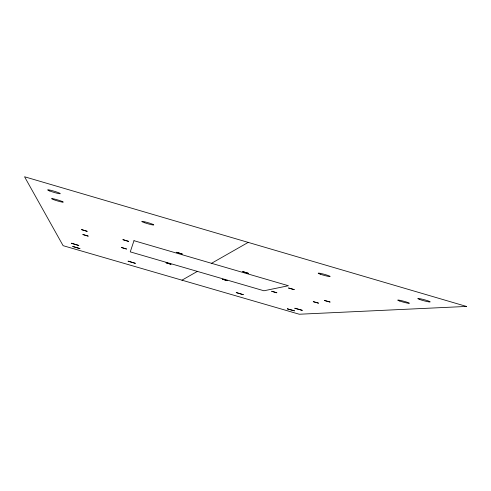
<?xml version="1.0" encoding="UTF-8"?>
<svg xmlns="http://www.w3.org/2000/svg" width="491" height="491" viewBox="0 0 491 491"><rect width="100%" height="100%" fill="white"/><g stroke="black" fill="none" stroke-linecap="round" stroke-linejoin="round"><path stroke-width="0.74" d="M181.965 280.171L197.351 271.394M211.529 263.305L248.194 242.394M271.726 291.286L276.807 292.765L271.726 291.286M133.982 240.688L130.262 251.871L263.949 290.776L288.42 285.737L133.982 240.688M288.591 288.027L294.207 289.61L288.591 288.027M287.327 308.839L294.422 310.846L287.327 308.839M294.839 308.238L302.235 310.33L294.839 308.238M313.264 301.664L318.469 303.137L313.264 301.664M324.526 300.492L330.013 302.039L324.526 300.492M81.604 229.641L87.122 231.298L81.604 229.641M82.905 234.532L88.135 236.103L82.905 234.532M71.348 243.248L78.793 245.463L71.348 243.248M72.772 246.476L79.91 248.599L72.772 246.476M122.959 239.676L128.55 241.363L122.959 239.676M121.418 247.482L126.494 249.005L121.418 247.482M176.465 252.27L182.179 253.994L176.465 252.27M128.108 261.169L135.307 263.317L128.108 261.169M166.081 262.802L170.954 264.268L166.081 262.802M466.45 306.439L299.289 314.234L63.106 245.672L24.55 176.766L466.45 306.439M242.707 271.591L248.336 273.297L242.707 271.591M222.546 279.238L227.358 280.68L222.546 279.238M236.245 292.581L243.272 294.68L236.245 292.581M320.249 274.174A6.23 0.54 15.5 0 0 330.075 276.562A6.23 0.54 15.5 0 0 322.206 273.763A6.23 0.54 15.5 0 0 320.249 274.174M399.49 300.952A6.052 0.491 15.2 0 0 409.248 303.352A6.052 0.491 15.2 0 0 402.043 300.787A6.052 0.491 15.2 0 0 399.49 300.952M419.523 299.43A6.487 0.565 15.1 0 0 430.03 301.99A6.487 0.565 15.1 0 0 422.438 299.24A6.487 0.565 15.1 0 0 419.523 299.43M144.526 222.711A6.273 0.546 16.3 0 0 153.763 224.927A6.273 0.546 16.3 0 0 144.949 221.846A6.273 0.546 16.3 0 0 144.526 222.711M53.458 199.598A6.138 0.516 16.6 0 0 63.198 202.212A6.138 0.516 16.6 0 0 55.728 199.364A6.138 0.516 16.6 0 0 53.458 199.598M49.744 190.962A6.573 0.589 16.7 0 0 60.166 193.742A6.573 0.589 16.7 0 0 52.156 190.637A6.573 0.589 16.7 0 0 49.744 190.962"/></g></svg>
